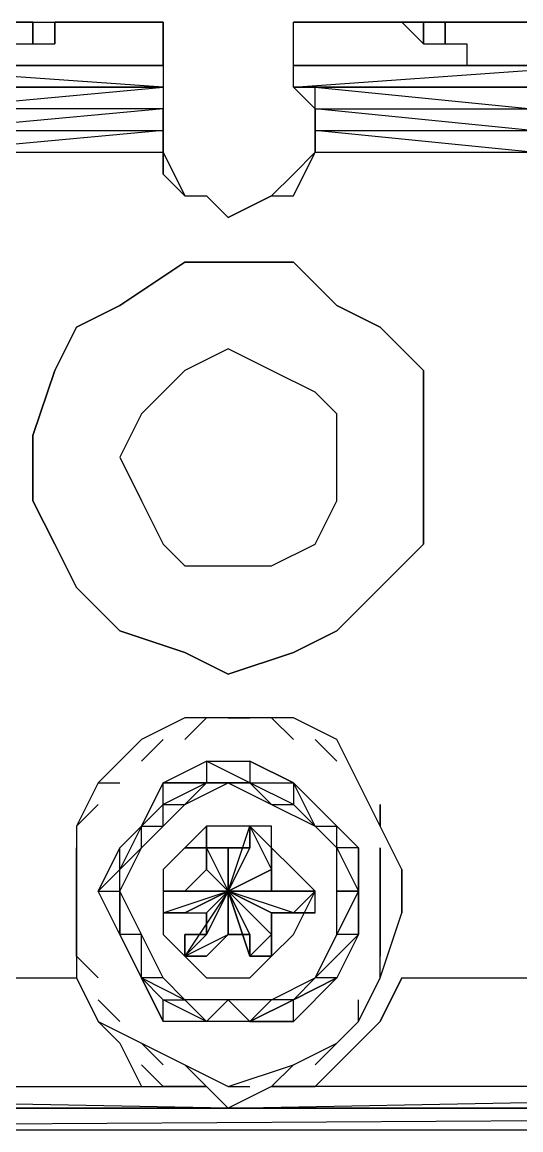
# Model space of a CAD drawing. Extents: x 0 to 75, y 0 to 130.
# Drawn here: x 20.42 to 30.96, y 106.57 to 130 of the extents above; entities that cross this region are included whole.
import ezdxf

# ---------------------------------------------------------------- set-up
doc = ezdxf.new("R2010")
doc.units = 0

# ---------------------------------------------------------------- blocks, each defined once
blk = doc.blocks.new('ezc100-1')
at = {"extrusion": (0, -2e-16, -1)}
for p, q in [((-23733.842, 27764.329), (-23737.053, 27764.329)), ((-23737.053, 27764.329), (-23733.842, 27764.329)), ((-23733.842, 27763.87), (-23733.842, 27764.329)), ((-23733.842, 27764.329), (-23733.842, 27763.87)), ((-23733.842, 27764.329), (-23733.842, 27763.87)), ((-23733.842, 27763.87), (-23733.842, 27764.329)), ((-23733.842, 27763.87), (-23733.842, 27764.329)), ((-23733.842, 27764.329), (-23733.842, 27763.87)), ((-23733.842, 27764.329), (-23733.842, 27763.87)), ((-23733.842, 27763.87), (-23733.842, 27764.329)), ((-23733.842, 27764.329), (-23733.383, 27764.329)), ((-23733.842, 27764.329), (-23733.383, 27764.329)), ((-23733.383, 27763.87), (-23733.383, 27764.329)), ((-23733.383, 27764.329), (-23733.383, 27763.87)), ((-23733.383, 27763.87), (-23733.383, 27764.329)), ((-23733.383, 27764.329), (-23733.383, 27764.329)), ((-23733.383, 27764.329), (-23733.383, 27763.87)), ((-23733.383, 27763.87), (-23733.383, 27764.329)), ((-23733.383, 27764.329), (-23731.089, 27764.329)), ((-23731.089, 27764.329), (-23733.383, 27764.329)), ((-23733.383, 27764.329), (-23731.089, 27764.329)), ((-23731.089, 27763.411), (-23731.089, 27764.329)), ((-23731.089, 27764.329), (-23731.089, 27763.411)), ((-23728.336, 27763.411), (-23728.336, 27764.329)), ((-23728.336, 27763.411), (-23728.336, 27764.329)), ((-23728.336, 27764.329), (-23726.042, 27764.329)), ((-23728.336, 27764.329), (-23725.584, 27764.329)), ((-23725.584, 27764.329), (-23728.336, 27764.329)), ((-23726.042, 27764.329), (-23725.584, 27763.87)), ((-23725.584, 27764.329), (-23725.584, 27763.87)), ((-23725.584, 27763.87), (-23725.584, 27764.329)), ((-23725.584, 27764.329), (-23725.125, 27764.329)), ((-23725.125, 27764.329), (-23725.584, 27764.329)), ((-23725.125, 27764.329), (-23725.125, 27763.87)), ((-23725.125, 27763.87), (-23725.125, 27764.329)), ((-23725.125, 27763.87), (-23725.125, 27764.329)), ((-23725.125, 27763.87), (-23725.125, 27764.329)), ((-23725.125, 27764.329), (-23725.125, 27763.87)), ((-23725.125, 27763.87), (-23725.125, 27764.329)), ((-23725.125, 27764.329), (-23725.125, 27763.87)), ((-23717.325, 27764.329), (-23725.125, 27764.329)), ((-23725.125, 27764.329), (-23717.325, 27764.329)), ((-23734.301, 27763.87), (-23733.842, 27763.87)), ((-23733.842, 27763.87), (-23733.383, 27763.87)), ((-23725.584, 27763.87), (-23725.125, 27763.87)), ((-23725.125, 27763.87), (-23724.666, 27763.87)), ((-23724.666, 27763.87), (-23724.666, 27763.411)), ((-23737.512, 27763.411), (-23731.089, 27763.411)), ((-23731.089, 27762.952), (-23737.512, 27763.411)), ((-23731.089, 27763.411), (-23737.512, 27763.411)), ((-23737.512, 27763.411), (-23731.089, 27763.411)), ((-23731.089, 27763.411), (-23737.512, 27763.411)), ((-23737.512, 27763.411), (-23731.089, 27763.411)), ((-23731.089, 27763.411), (-23731.089, 27762.952)), ((-23731.089, 27763.411), (-23731.089, 27762.952)), ((-23728.336, 27762.952), (-23728.336, 27763.411)), ((-23728.336, 27762.952), (-23721.913, 27763.411)), ((-23728.336, 27762.952), (-23728.336, 27763.411)), ((-23721.913, 27763.411), (-23728.336, 27763.411)), ((-23728.336, 27763.411), (-23721.913, 27763.411)), ((-23721.913, 27763.411), (-23728.336, 27763.411)), ((-23728.336, 27763.411), (-23721.913, 27763.411)), ((-23721.913, 27763.411), (-23728.336, 27763.411)), ((-23728.336, 27763.411), (-23728.336, 27763.411)), ((-23724.666, 27763.411), (-23724.207, 27763.411)), ((-23724.207, 27763.411), (-23721.913, 27763.411)), ((-23731.089, 27762.952), (-23737.512, 27762.952)), ((-23737.053, 27762.952), (-23731.089, 27762.952)), ((-23736.595, 27762.952), (-23731.089, 27762.952)), ((-23731.089, 27762.952), (-23736.595, 27762.952)), ((-23731.089, 27762.952), (-23736.136, 27762.952)), ((-23736.136, 27762.493), (-23731.089, 27762.952)), ((-23731.089, 27762.952), (-23731.089, 27762.493)), ((-23731.089, 27762.952), (-23731.089, 27762.493)), ((-23731.089, 27762.952), (-23731.089, 27762.952)), ((-23731.089, 27762.952), (-23731.089, 27762.952)), ((-23731.089, 27762.952), (-23731.089, 27762.493)), ((-23727.878, 27762.952), (-23728.336, 27762.952)), ((-23728.336, 27762.952), (-23722.372, 27762.952)), ((-23722.372, 27762.952), (-23728.336, 27762.952)), ((-23728.336, 27762.952), (-23722.831, 27762.952)), ((-23721.913, 27762.952), (-23728.336, 27762.952)), ((-23727.878, 27762.952), (-23728.336, 27762.952)), ((-23727.878, 27762.493), (-23728.336, 27762.952)), ((-23722.831, 27762.952), (-23727.878, 27762.952)), ((-23727.878, 27762.493), (-23727.878, 27762.952)), ((-23722.831, 27762.952), (-23727.878, 27762.952)), ((-23727.878, 27762.952), (-23723.29, 27762.493)), ((-23727.878, 27762.493), (-23727.878, 27762.952)), ((-23731.089, 27762.493), (-23736.136, 27762.035)), ((-23731.089, 27762.493), (-23736.136, 27762.493)), ((-23731.089, 27762.493), (-23731.089, 27762.035)), ((-23731.089, 27762.035), (-23731.089, 27762.493)), ((-23731.089, 27762.493), (-23731.089, 27761.576)), ((-23731.089, 27762.493), (-23731.089, 27761.576)), ((-23727.878, 27762.493), (-23723.29, 27762.493)), ((-23727.878, 27762.493), (-23727.878, 27762.035)), ((-23723.29, 27762.035), (-23727.878, 27762.493)), ((-23727.878, 27762.493), (-23727.878, 27762.035)), ((-23727.878, 27762.035), (-23727.878, 27762.493)), ((-23727.878, 27762.493), (-23727.878, 27761.576)), ((-23727.878, 27761.576), (-23727.878, 27762.493)), ((-23731.089, 27762.035), (-23736.136, 27761.576)), ((-23736.136, 27762.035), (-23731.089, 27762.035)), ((-23731.089, 27761.576), (-23731.089, 27762.035)), ((-23731.089, 27761.576), (-23731.089, 27762.035)), ((-23731.089, 27762.035), (-23731.089, 27761.576)), ((-23723.29, 27761.576), (-23727.878, 27762.035)), ((-23727.878, 27762.035), (-23727.878, 27761.576)), ((-23727.878, 27762.035), (-23723.29, 27762.035)), ((-23727.878, 27761.576), (-23727.878, 27762.035)), ((-23727.878, 27762.035), (-23727.878, 27761.576)), ((-23736.136, 27761.576), (-23731.089, 27761.576)), ((-23731.089, 27761.576), (-23730.63, 27760.658)), ((-23731.089, 27761.117), (-23731.089, 27761.576)), ((-23731.089, 27761.576), (-23731.089, 27761.117)), ((-23728.336, 27761.117), (-23727.878, 27761.576)), ((-23727.878, 27761.576), (-23728.336, 27761.117)), ((-23728.336, 27760.658), (-23727.878, 27761.576)), ((-23727.878, 27761.576), (-23723.29, 27761.576)), ((-23730.63, 27760.658), (-23731.089, 27761.117)), ((-23731.089, 27761.117), (-23730.63, 27760.658)), ((-23728.795, 27760.658), (-23728.336, 27761.117)), ((-23728.336, 27761.117), (-23728.795, 27760.658)), ((-23730.63, 27760.658), (-23730.171, 27760.658)), ((-23730.171, 27760.658), (-23729.713, 27760.199)), ((-23730.171, 27760.658), (-23729.713, 27760.199)), ((-23729.713, 27760.199), (-23730.171, 27760.658)), ((-23730.171, 27760.658), (-23729.713, 27760.199)), ((-23729.713, 27760.199), (-23728.795, 27760.658)), ((-23729.713, 27760.199), (-23728.795, 27760.658)), ((-23728.795, 27760.658), (-23729.713, 27760.199)), ((-23729.713, 27760.199), (-23728.795, 27760.658)), ((-23728.795, 27760.658), (-23728.336, 27760.658)), ((-23732.007, 27758.337), (-23730.63, 27759.255)), ((-23730.63, 27759.255), (-23732.007, 27758.337)), ((-23730.63, 27759.255), (-23729.713, 27759.255)), ((-23729.713, 27759.255), (-23730.63, 27759.255)), ((-23729.713, 27759.255), (-23728.336, 27759.255)), ((-23728.336, 27759.255), (-23729.713, 27759.255)), ((-23728.336, 27759.255), (-23727.419, 27758.337)), ((-23727.419, 27758.337), (-23728.336, 27759.255)), ((-23732.924, 27757.878), (-23732.007, 27758.337)), ((-23732.007, 27758.337), (-23732.924, 27757.878)), ((-23727.419, 27758.337), (-23726.501, 27757.878)), ((-23726.501, 27757.878), (-23727.419, 27758.337)), ((-23733.383, 27756.961), (-23732.924, 27757.878)), ((-23732.924, 27757.878), (-23733.383, 27756.961)), ((-23726.501, 27757.878), (-23725.584, 27756.961)), ((-23725.584, 27756.961), (-23726.501, 27757.878)), ((-23729.713, 27757.42), (-23730.63, 27756.961)), ((-23729.713, 27757.42), (-23730.63, 27756.961)), ((-23728.795, 27756.961), (-23729.713, 27757.42)), ((-23728.795, 27756.961), (-23729.713, 27757.42)), ((-23733.842, 27755.585), (-23733.383, 27756.961)), ((-23733.383, 27756.961), (-23733.842, 27755.585)), ((-23730.63, 27756.961), (-23731.089, 27756.502)), ((-23730.63, 27756.961), (-23731.089, 27756.502)), ((-23727.878, 27756.502), (-23728.795, 27756.961)), ((-23727.878, 27756.502), (-23728.795, 27756.961)), ((-23725.584, 27756.961), (-23725.584, 27755.585)), ((-23725.584, 27755.585), (-23725.584, 27756.961)), ((-23731.089, 27756.502), (-23731.548, 27756.043)), ((-23731.089, 27756.502), (-23731.548, 27756.043)), ((-23727.419, 27756.043), (-23727.878, 27756.502)), ((-23727.419, 27756.043), (-23727.878, 27756.502)), ((-23731.548, 27756.043), (-23732.007, 27755.126)), ((-23731.548, 27756.043), (-23732.007, 27755.126)), ((-23727.419, 27755.126), (-23727.419, 27756.043)), ((-23727.419, 27755.126), (-23727.419, 27756.043)), ((-23733.842, 27754.208), (-23733.842, 27755.585)), ((-23733.842, 27755.585), (-23733.842, 27754.208)), ((-23725.584, 27755.585), (-23725.584, 27754.208)), ((-23725.584, 27754.208), (-23725.584, 27755.585)), ((-23725.584, 27755.585), (-23725.584, 27754.208)), ((-23725.584, 27754.208), (-23725.584, 27755.585)), ((-23725.584, 27755.585), (-23725.584, 27755.585)), ((-23725.584, 27755.585), (-23725.584, 27754.208)), ((-23725.584, 27754.208), (-23725.584, 27755.585)), ((-23732.007, 27755.126), (-23731.548, 27754.208)), ((-23732.007, 27755.126), (-23731.548, 27754.208)), ((-23727.419, 27754.208), (-23727.419, 27755.126)), ((-23727.419, 27754.208), (-23727.419, 27755.126)), ((-23733.383, 27753.291), (-23733.842, 27754.208)), ((-23733.842, 27754.208), (-23733.383, 27753.291)), ((-23731.548, 27754.208), (-23731.089, 27753.291)), ((-23731.548, 27754.208), (-23731.089, 27753.291)), ((-23727.878, 27753.291), (-23727.419, 27754.208)), ((-23727.878, 27753.291), (-23727.419, 27754.208)), ((-23725.584, 27754.208), (-23725.584, 27753.291)), ((-23725.584, 27753.291), (-23725.584, 27754.208)), ((-23732.924, 27752.373), (-23733.383, 27753.291)), ((-23733.383, 27753.291), (-23732.924, 27752.373)), ((-23731.089, 27753.291), (-23730.63, 27752.832)), ((-23731.089, 27753.291), (-23730.63, 27752.832)), ((-23728.795, 27752.832), (-23727.878, 27753.291)), ((-23728.795, 27752.832), (-23727.878, 27753.291)), ((-23725.584, 27753.291), (-23726.501, 27752.373)), ((-23726.501, 27752.373), (-23725.584, 27753.291)), ((-23730.63, 27752.832), (-23729.713, 27752.832)), ((-23730.63, 27752.832), (-23729.713, 27752.832)), ((-23729.713, 27752.832), (-23728.795, 27752.832)), ((-23729.713, 27752.832), (-23728.795, 27752.832)), ((-23732.007, 27751.455), (-23732.924, 27752.373)), ((-23732.924, 27752.373), (-23732.007, 27751.455)), ((-23726.501, 27752.373), (-23727.419, 27751.455)), ((-23727.419, 27751.455), (-23726.501, 27752.373)), ((-23730.63, 27750.997), (-23732.007, 27751.455)), ((-23732.007, 27751.455), (-23730.63, 27750.997)), ((-23727.419, 27751.455), (-23728.336, 27750.997)), ((-23728.336, 27750.997), (-23727.419, 27751.455)), ((-23729.713, 27750.538), (-23730.63, 27750.997)), ((-23730.63, 27750.997), (-23729.713, 27750.538)), ((-23728.336, 27750.997), (-23729.713, 27750.538)), ((-23729.713, 27750.538), (-23728.336, 27750.997)), ((-23730.63, 27749.62), (-23731.548, 27749.161)), ((-23730.63, 27749.161), (-23730.171, 27749.62)), ((-23729.713, 27749.62), (-23730.63, 27749.62)), ((-23729.713, 27749.62), (-23729.254, 27749.62)), ((-23728.336, 27749.62), (-23729.713, 27749.62)), ((-23728.795, 27749.62), (-23728.336, 27749.161)), ((-23727.419, 27749.161), (-23728.336, 27749.62)), ((-23731.548, 27749.161), (-23732.465, 27748.244)), ((-23731.548, 27748.703), (-23731.089, 27749.161)), ((-23727.878, 27749.161), (-23727.419, 27748.703)), ((-23726.96, 27748.244), (-23727.419, 27749.161)), ((-23731.089, 27748.244), (-23730.171, 27748.703)), ((-23731.089, 27748.244), (-23730.171, 27748.703)), ((-23730.171, 27748.703), (-23729.254, 27748.703)), ((-23730.171, 27748.703), (-23729.254, 27748.703)), ((-23729.254, 27748.244), (-23730.171, 27748.703)), ((-23730.171, 27748.703), (-23730.171, 27748.244)), ((-23729.254, 27748.703), (-23728.336, 27748.244)), ((-23728.336, 27748.244), (-23729.254, 27748.703)), ((-23729.254, 27748.703), (-23729.254, 27748.244)), ((-23732.465, 27748.244), (-23732.924, 27747.326)), ((-23732.465, 27748.244), (-23732.007, 27748.244)), ((-23731.548, 27747.326), (-23731.089, 27748.244)), ((-23731.548, 27747.326), (-23731.089, 27748.244)), ((-23731.089, 27748.244), (-23731.548, 27747.326)), ((-23731.089, 27747.785), (-23731.089, 27748.244)), ((-23731.089, 27748.244), (-23730.171, 27748.244)), ((-23730.171, 27748.244), (-23731.089, 27747.785)), ((-23730.171, 27748.244), (-23731.089, 27748.244)), ((-23730.63, 27747.785), (-23730.171, 27748.244)), ((-23730.63, 27747.785), (-23729.713, 27748.244)), ((-23730.171, 27748.244), (-23729.254, 27748.244)), ((-23729.713, 27748.244), (-23730.171, 27748.244)), ((-23730.171, 27748.244), (-23729.254, 27748.244)), ((-23729.254, 27748.244), (-23729.713, 27748.244)), ((-23729.713, 27748.244), (-23728.795, 27747.785)), ((-23729.254, 27748.244), (-23729.254, 27748.244)), ((-23728.336, 27747.785), (-23729.254, 27748.244)), ((-23729.254, 27748.244), (-23728.795, 27747.785)), ((-23728.336, 27747.785), (-23729.254, 27748.244)), ((-23729.254, 27748.244), (-23728.336, 27748.244)), ((-23728.336, 27748.244), (-23727.419, 27747.326)), ((-23728.336, 27748.244), (-23728.336, 27747.785)), ((-23727.878, 27747.326), (-23728.336, 27748.244)), ((-23727.419, 27747.326), (-23728.336, 27748.244)), ((-23728.336, 27748.244), (-23727.419, 27747.326)), ((-23726.501, 27747.326), (-23726.96, 27748.244)), ((-23732.924, 27747.326), (-23732.465, 27747.785)), ((-23731.548, 27747.326), (-23731.089, 27747.785)), ((-23731.089, 27747.785), (-23731.548, 27747.326)), ((-23731.089, 27747.326), (-23731.089, 27747.785)), ((-23731.089, 27747.785), (-23730.63, 27747.785)), ((-23731.089, 27747.326), (-23730.63, 27747.785)), ((-23728.795, 27747.785), (-23728.336, 27747.785)), ((-23728.795, 27747.785), (-23727.878, 27747.326)), ((-23728.336, 27747.785), (-23727.878, 27747.326)), ((-23726.501, 27747.785), (-23726.501, 27747.326)), ((-23726.501, 27747.326), (-23726.501, 27747.785)), ((-23732.924, 27747.326), (-23732.924, 27746.409)), ((-23732.007, 27746.867), (-23731.548, 27747.326)), ((-23732.007, 27746.867), (-23731.548, 27747.326)), ((-23732.007, 27746.867), (-23731.548, 27747.326)), ((-23731.548, 27747.326), (-23732.007, 27746.409)), ((-23731.548, 27746.867), (-23731.548, 27747.326)), ((-23731.548, 27747.326), (-23731.089, 27747.326)), ((-23731.548, 27746.867), (-23731.089, 27747.326)), ((-23730.171, 27747.326), (-23730.63, 27746.867)), ((-23730.171, 27747.326), (-23730.63, 27746.867)), ((-23730.171, 27747.326), (-23730.63, 27746.867)), ((-23730.171, 27747.326), (-23730.63, 27746.867)), ((-23730.171, 27746.867), (-23730.171, 27747.326)), ((-23730.171, 27746.867), (-23730.171, 27747.326)), ((-23730.171, 27747.326), (-23730.171, 27746.867)), ((-23730.171, 27746.867), (-23730.171, 27747.326)), ((-23729.254, 27747.326), (-23730.171, 27747.326)), ((-23729.254, 27747.326), (-23730.171, 27747.326)), ((-23729.713, 27745.95), (-23729.254, 27747.326)), ((-23729.254, 27747.326), (-23729.254, 27746.867)), ((-23728.795, 27747.326), (-23729.254, 27747.326)), ((-23729.254, 27747.326), (-23728.795, 27746.867)), ((-23728.795, 27747.326), (-23729.254, 27747.326)), ((-23729.254, 27747.326), (-23729.254, 27746.867)), ((-23729.254, 27746.867), (-23729.254, 27747.326)), ((-23729.254, 27747.326), (-23728.795, 27746.409)), ((-23728.795, 27747.326), (-23729.254, 27747.326)), ((-23729.254, 27747.326), (-23729.254, 27746.867)), ((-23728.795, 27746.867), (-23729.254, 27747.326)), ((-23728.795, 27746.867), (-23729.254, 27747.326)), ((-23728.795, 27746.867), (-23728.795, 27747.326)), ((-23728.795, 27746.867), (-23728.795, 27747.326)), ((-23728.795, 27746.867), (-23728.795, 27747.326)), ((-23727.419, 27746.867), (-23727.878, 27747.326)), ((-23727.878, 27747.326), (-23727.419, 27747.326)), ((-23727.878, 27747.326), (-23727.419, 27746.867)), ((-23727.419, 27747.326), (-23726.96, 27746.867)), ((-23727.419, 27747.326), (-23726.96, 27746.867)), ((-23727.419, 27747.326), (-23726.96, 27746.867)), ((-23727.419, 27746.867), (-23727.419, 27747.326)), ((-23727.419, 27747.326), (-23727.419, 27747.326)), ((-23726.042, 27746.409), (-23726.501, 27747.326)), ((-23732.924, 27746.867), (-23732.924, 27744.574)), ((-23732.924, 27744.574), (-23732.924, 27746.867)), ((-23732.924, 27746.867), (-23732.924, 27746.867)), ((-23732.465, 27745.95), (-23732.007, 27746.867)), ((-23732.007, 27746.867), (-23732.465, 27745.95)), ((-23732.465, 27745.95), (-23732.007, 27746.867)), ((-23732.007, 27746.409), (-23732.007, 27746.867)), ((-23732.007, 27746.409), (-23731.548, 27746.867)), ((-23732.007, 27745.95), (-23731.548, 27746.867)), ((-23730.63, 27746.867), (-23731.089, 27746.409)), ((-23730.63, 27746.867), (-23731.089, 27746.409)), ((-23730.63, 27746.867), (-23730.171, 27746.867)), ((-23730.171, 27746.867), (-23730.63, 27746.867)), ((-23730.63, 27746.867), (-23730.171, 27746.867)), ((-23730.171, 27746.867), (-23730.63, 27746.867)), ((-23730.63, 27746.867), (-23730.63, 27746.867)), ((-23730.63, 27746.867), (-23730.171, 27746.867)), ((-23730.171, 27746.867), (-23729.713, 27746.867)), ((-23730.171, 27746.867), (-23729.713, 27745.95)), ((-23729.713, 27746.867), (-23730.171, 27746.867)), ((-23730.171, 27746.409), (-23730.171, 27746.867)), ((-23730.171, 27746.867), (-23730.171, 27746.409)), ((-23729.713, 27746.867), (-23730.171, 27746.867)), ((-23730.171, 27746.867), (-23729.713, 27746.867)), ((-23729.713, 27746.867), (-23730.171, 27746.867)), ((-23730.171, 27746.867), (-23730.171, 27746.409)), ((-23729.713, 27746.867), (-23729.713, 27745.95)), ((-23729.713, 27745.95), (-23729.713, 27746.867)), ((-23729.254, 27746.867), (-23729.713, 27745.95)), ((-23729.713, 27745.95), (-23729.254, 27746.867)), ((-23729.254, 27746.867), (-23729.713, 27745.95)), ((-23729.713, 27745.95), (-23729.254, 27746.867)), ((-23729.254, 27746.867), (-23729.713, 27745.95)), ((-23729.713, 27746.867), (-23729.713, 27746.867)), ((-23729.254, 27746.867), (-23729.713, 27746.867)), ((-23729.713, 27746.867), (-23729.254, 27746.867)), ((-23729.254, 27746.867), (-23729.713, 27746.867)), ((-23729.254, 27746.867), (-23729.254, 27746.867)), ((-23728.795, 27746.867), (-23728.795, 27746.409)), ((-23728.795, 27746.409), (-23728.795, 27746.867)), ((-23728.795, 27746.409), (-23728.795, 27746.867)), ((-23728.336, 27746.409), (-23728.795, 27746.867)), ((-23728.336, 27746.409), (-23728.795, 27746.867)), ((-23727.419, 27745.95), (-23727.419, 27746.867)), ((-23726.96, 27746.867), (-23727.419, 27746.867)), ((-23727.419, 27746.867), (-23726.96, 27745.95)), ((-23726.96, 27746.867), (-23726.96, 27745.95)), ((-23726.96, 27746.867), (-23726.96, 27745.95)), ((-23726.96, 27745.95), (-23726.96, 27746.867)), ((-23726.501, 27744.574), (-23726.501, 27746.867)), ((-23726.501, 27746.867), (-23726.501, 27744.574)), ((-23726.501, 27744.574), (-23726.501, 27746.867)), ((-23732.924, 27746.409), (-23732.924, 27745.491)), ((-23732.924, 27746.409), (-23732.924, 27745.491)), ((-23732.007, 27746.409), (-23732.465, 27745.95)), ((-23732.007, 27745.95), (-23732.007, 27746.409)), ((-23732.007, 27745.95), (-23732.007, 27746.409)), ((-23731.089, 27746.409), (-23731.089, 27745.95)), ((-23731.089, 27746.409), (-23731.089, 27745.95)), ((-23730.171, 27746.409), (-23730.63, 27745.95)), ((-23730.171, 27746.409), (-23730.63, 27745.95)), ((-23730.171, 27746.409), (-23730.63, 27745.95)), ((-23729.713, 27745.95), (-23730.171, 27746.409)), ((-23729.713, 27745.95), (-23728.795, 27746.409)), ((-23728.795, 27746.409), (-23729.713, 27745.95)), ((-23728.795, 27746.409), (-23729.713, 27745.95)), ((-23728.795, 27745.95), (-23728.795, 27746.409)), ((-23728.795, 27746.409), (-23728.795, 27745.95)), ((-23728.795, 27745.95), (-23728.795, 27746.409)), ((-23727.878, 27745.95), (-23728.336, 27746.409)), ((-23727.878, 27745.95), (-23728.336, 27746.409)), ((-23726.042, 27746.409), (-23726.042, 27745.491)), ((-23726.042, 27746.409), (-23726.042, 27745.491)), ((-23726.042, 27745.491), (-23726.042, 27746.409)), ((-23732.007, 27745.032), (-23732.465, 27745.95)), ((-23732.465, 27745.95), (-23732.007, 27745.95)), ((-23732.007, 27745.032), (-23732.465, 27745.95)), ((-23732.465, 27745.95), (-23732.007, 27745.95)), ((-23731.548, 27745.032), (-23732.007, 27745.95)), ((-23732.007, 27745.95), (-23732.007, 27745.032)), ((-23732.007, 27745.95), (-23732.007, 27745.032)), ((-23732.007, 27745.032), (-23732.007, 27745.95)), ((-23731.089, 27745.491), (-23729.713, 27745.95)), ((-23731.089, 27745.95), (-23730.63, 27745.95)), ((-23730.63, 27745.95), (-23731.089, 27745.95)), ((-23731.089, 27745.95), (-23730.63, 27745.95)), ((-23730.63, 27745.95), (-23731.089, 27745.95)), ((-23731.089, 27745.95), (-23731.089, 27745.95)), ((-23729.713, 27745.95), (-23731.089, 27745.95)), ((-23731.089, 27745.95), (-23730.63, 27745.95)), ((-23730.63, 27745.95), (-23731.089, 27745.95)), ((-23731.089, 27745.95), (-23731.089, 27745.491)), ((-23730.63, 27745.95), (-23731.089, 27745.95)), ((-23731.089, 27745.95), (-23731.089, 27745.032)), ((-23731.089, 27745.95), (-23731.089, 27745.032)), ((-23730.63, 27745.491), (-23729.713, 27745.95)), ((-23729.713, 27745.95), (-23730.63, 27744.574)), ((-23729.713, 27745.95), (-23730.63, 27745.491)), ((-23730.63, 27745.95), (-23729.713, 27745.95)), ((-23730.63, 27745.95), (-23729.713, 27745.95)), ((-23730.171, 27745.032), (-23729.713, 27745.95)), ((-23729.713, 27745.95), (-23730.171, 27745.032)), ((-23730.171, 27745.491), (-23729.713, 27745.95)), ((-23729.713, 27745.95), (-23730.171, 27745.032)), ((-23729.713, 27745.032), (-23729.713, 27745.95)), ((-23729.254, 27744.574), (-23729.713, 27745.95)), ((-23729.713, 27745.95), (-23729.254, 27744.574)), ((-23729.713, 27745.032), (-23729.713, 27745.95)), ((-23729.713, 27745.95), (-23729.254, 27745.032)), ((-23729.254, 27745.032), (-23729.713, 27745.95)), ((-23729.713, 27745.95), (-23729.254, 27744.574)), ((-23729.254, 27744.574), (-23729.713, 27745.95)), ((-23729.713, 27745.95), (-23728.795, 27745.032)), ((-23728.795, 27745.032), (-23729.713, 27745.95)), ((-23729.713, 27745.95), (-23729.713, 27745.032)), ((-23729.713, 27745.95), (-23728.795, 27745.491)), ((-23728.795, 27745.491), (-23729.713, 27745.95)), ((-23728.795, 27745.491), (-23729.713, 27745.95)), ((-23728.336, 27745.491), (-23729.713, 27745.95)), ((-23729.713, 27745.95), (-23729.713, 27745.95)), ((-23728.795, 27745.95), (-23729.713, 27745.95)), ((-23729.713, 27745.95), (-23728.795, 27745.95)), ((-23728.336, 27745.95), (-23729.713, 27745.95)), ((-23729.713, 27745.95), (-23727.878, 27745.95)), ((-23728.795, 27745.95), (-23728.795, 27745.95)), ((-23728.795, 27745.95), (-23728.336, 27745.95)), ((-23728.336, 27745.95), (-23728.795, 27745.95)), ((-23728.336, 27745.95), (-23728.795, 27745.95)), ((-23727.878, 27745.95), (-23728.336, 27745.491)), ((-23728.336, 27745.95), (-23727.878, 27745.95)), ((-23727.878, 27745.95), (-23728.336, 27745.95)), ((-23728.336, 27745.95), (-23728.336, 27745.95)), ((-23727.878, 27745.95), (-23728.336, 27745.95)), ((-23728.336, 27745.95), (-23727.878, 27745.95)), ((-23727.878, 27745.95), (-23728.336, 27745.95)), ((-23727.878, 27745.95), (-23728.336, 27745.95)), ((-23728.336, 27745.032), (-23727.878, 27745.95)), ((-23728.336, 27745.032), (-23727.878, 27745.95)), ((-23727.878, 27745.491), (-23727.878, 27745.95)), ((-23726.96, 27745.95), (-23727.419, 27745.95)), ((-23727.419, 27745.032), (-23727.419, 27745.95)), ((-23727.419, 27745.95), (-23726.96, 27745.95)), ((-23726.96, 27745.95), (-23727.419, 27745.032)), ((-23727.419, 27745.032), (-23726.96, 27745.95)), ((-23726.96, 27745.95), (-23726.96, 27745.032)), ((-23726.96, 27745.032), (-23726.96, 27745.95)), ((-23726.96, 27745.95), (-23726.96, 27745.032)), ((-23732.924, 27745.491), (-23732.924, 27744.115)), ((-23730.63, 27745.491), (-23731.089, 27745.491)), ((-23731.089, 27745.491), (-23730.63, 27745.491)), ((-23730.63, 27745.491), (-23731.089, 27745.491)), ((-23731.089, 27745.491), (-23730.63, 27745.491)), ((-23730.63, 27745.491), (-23730.171, 27745.491)), ((-23730.63, 27745.491), (-23730.171, 27745.491)), ((-23730.63, 27745.491), (-23730.171, 27745.491)), ((-23730.171, 27745.032), (-23730.171, 27745.491)), ((-23730.171, 27745.491), (-23730.171, 27745.032)), ((-23730.171, 27745.491), (-23730.171, 27745.032)), ((-23728.795, 27745.491), (-23728.795, 27745.032)), ((-23728.795, 27745.032), (-23728.795, 27745.491)), ((-23728.336, 27745.491), (-23728.795, 27745.491)), ((-23728.795, 27745.491), (-23728.336, 27745.491)), ((-23728.795, 27745.032), (-23728.795, 27745.491)), ((-23728.795, 27745.491), (-23728.336, 27745.491)), ((-23728.336, 27745.491), (-23727.878, 27745.491)), ((-23727.878, 27745.491), (-23728.336, 27745.491)), ((-23728.336, 27745.491), (-23728.336, 27745.491)), ((-23728.336, 27745.491), (-23727.878, 27745.491)), ((-23728.336, 27745.491), (-23727.878, 27745.491)), ((-23726.501, 27744.115), (-23726.042, 27745.491)), ((-23731.548, 27744.115), (-23732.007, 27745.032)), ((-23731.548, 27744.115), (-23732.007, 27745.032)), ((-23731.548, 27745.032), (-23732.007, 27745.032)), ((-23732.007, 27745.032), (-23731.548, 27744.115)), ((-23731.089, 27744.115), (-23731.548, 27745.032)), ((-23731.548, 27744.115), (-23731.548, 27745.032)), ((-23731.089, 27745.032), (-23730.63, 27744.574)), ((-23731.089, 27745.032), (-23730.63, 27744.574)), ((-23730.63, 27745.032), (-23730.63, 27744.574)), ((-23730.63, 27744.574), (-23730.63, 27745.032)), ((-23730.63, 27744.574), (-23729.713, 27745.032)), ((-23730.171, 27745.032), (-23730.63, 27744.574)), ((-23730.63, 27744.574), (-23730.63, 27745.032)), ((-23730.63, 27745.032), (-23730.171, 27745.032)), ((-23730.171, 27745.032), (-23730.63, 27744.574)), ((-23730.171, 27745.032), (-23730.63, 27745.032)), ((-23730.171, 27745.032), (-23730.63, 27744.574)), ((-23729.713, 27745.032), (-23730.171, 27744.574)), ((-23730.171, 27744.574), (-23729.713, 27745.032)), ((-23730.171, 27744.574), (-23729.713, 27745.032)), ((-23729.254, 27745.032), (-23729.713, 27745.032)), ((-23729.713, 27745.032), (-23729.254, 27745.032)), ((-23729.713, 27745.032), (-23729.254, 27745.032)), ((-23729.254, 27744.574), (-23728.795, 27745.032)), ((-23728.795, 27745.032), (-23729.254, 27744.574)), ((-23729.254, 27744.574), (-23729.254, 27745.032)), ((-23729.254, 27745.032), (-23729.254, 27744.574)), ((-23729.254, 27745.032), (-23729.254, 27744.574)), ((-23728.795, 27744.574), (-23728.795, 27745.032)), ((-23728.795, 27745.032), (-23728.795, 27744.574)), ((-23728.795, 27745.032), (-23728.795, 27744.574)), ((-23728.795, 27744.574), (-23728.795, 27745.032)), ((-23728.795, 27744.574), (-23728.795, 27745.032)), ((-23728.795, 27744.574), (-23728.336, 27745.032)), ((-23728.795, 27744.574), (-23728.336, 27745.032)), ((-23727.878, 27744.115), (-23727.419, 27745.032)), ((-23727.419, 27745.032), (-23727.878, 27744.115)), ((-23727.878, 27744.115), (-23727.419, 27745.032)), ((-23727.878, 27744.115), (-23726.96, 27745.032)), ((-23726.96, 27745.032), (-23727.419, 27744.115)), ((-23726.96, 27745.032), (-23727.419, 27744.115)), ((-23726.96, 27745.032), (-23727.419, 27745.032)), ((-23726.96, 27745.032), (-23726.96, 27745.032)), ((-23732.924, 27744.574), (-23732.465, 27744.115)), ((-23730.171, 27744.574), (-23730.63, 27744.574)), ((-23730.63, 27744.574), (-23730.171, 27744.574)), ((-23730.63, 27744.574), (-23730.171, 27744.574)), ((-23730.63, 27744.574), (-23730.171, 27744.115)), ((-23730.63, 27744.574), (-23730.171, 27744.115)), ((-23729.254, 27744.574), (-23729.254, 27744.574)), ((-23728.795, 27744.574), (-23729.254, 27744.574)), ((-23729.254, 27744.574), (-23728.795, 27744.574)), ((-23729.254, 27744.574), (-23728.795, 27744.574)), ((-23729.254, 27744.115), (-23728.795, 27744.574)), ((-23729.254, 27744.115), (-23728.795, 27744.574)), ((-23728.795, 27744.574), (-23728.795, 27744.574)), ((-23726.501, 27744.115), (-23726.501, 27744.574)), ((-23754.487, 27744.115), (-23732.924, 27744.115)), ((-23754.487, 27744.115), (-23732.924, 27744.115)), ((-23732.924, 27744.115), (-23732.465, 27743.197)), ((-23732.924, 27744.115), (-23732.465, 27743.197)), ((-23732.924, 27744.115), (-23732.465, 27743.197)), ((-23731.089, 27743.197), (-23731.548, 27744.115)), ((-23731.548, 27744.115), (-23731.548, 27744.115)), ((-23731.089, 27743.656), (-23731.548, 27744.115)), ((-23731.548, 27744.115), (-23730.63, 27743.656)), ((-23731.089, 27744.115), (-23731.548, 27744.115)), ((-23731.548, 27744.115), (-23731.089, 27743.197)), ((-23731.089, 27743.197), (-23731.548, 27744.115)), ((-23731.548, 27744.115), (-23731.089, 27743.656)), ((-23730.63, 27743.656), (-23731.089, 27744.115)), ((-23730.171, 27744.115), (-23729.254, 27744.115)), ((-23730.171, 27744.115), (-23729.254, 27744.115)), ((-23728.795, 27743.656), (-23727.878, 27744.115)), ((-23727.419, 27744.115), (-23728.336, 27743.197)), ((-23727.878, 27744.115), (-23728.336, 27743.656)), ((-23727.419, 27744.115), (-23728.336, 27743.656)), ((-23728.336, 27743.656), (-23727.878, 27744.115)), ((-23727.419, 27744.115), (-23728.336, 27743.197)), ((-23728.336, 27743.656), (-23727.419, 27744.115)), ((-23727.419, 27744.115), (-23727.878, 27744.115)), ((-23727.419, 27744.115), (-23727.419, 27744.115)), ((-23726.96, 27743.197), (-23726.501, 27744.115)), ((-23726.501, 27743.197), (-23726.042, 27744.115)), ((-23726.042, 27744.115), (-23726.501, 27743.197)), ((-23726.501, 27743.197), (-23726.042, 27744.115)), ((-23726.042, 27744.115), (-23708.149, 27744.115)), ((-23726.042, 27744.115), (-23708.149, 27744.115)), ((-23732.465, 27743.656), (-23732.007, 27743.197)), ((-23731.089, 27743.197), (-23731.089, 27743.656)), ((-23730.171, 27743.197), (-23731.089, 27743.656)), ((-23731.089, 27743.656), (-23730.63, 27743.656)), ((-23729.713, 27743.656), (-23730.63, 27743.656)), ((-23730.63, 27743.656), (-23730.171, 27743.197)), ((-23730.63, 27743.656), (-23730.171, 27743.197)), ((-23730.63, 27743.656), (-23730.63, 27743.656)), ((-23730.171, 27743.197), (-23729.713, 27743.656)), ((-23728.795, 27743.656), (-23729.713, 27743.656)), ((-23729.713, 27743.656), (-23729.254, 27743.197)), ((-23729.254, 27743.197), (-23728.336, 27743.656)), ((-23728.336, 27743.656), (-23729.254, 27743.197)), ((-23729.254, 27743.197), (-23728.795, 27743.656)), ((-23728.336, 27743.656), (-23728.795, 27743.656)), ((-23728.336, 27743.197), (-23728.336, 27743.656)), ((-23726.96, 27743.197), (-23726.96, 27743.656)), ((-23732.465, 27743.197), (-23732.007, 27742.738)), ((-23732.465, 27743.197), (-23731.548, 27742.738)), ((-23730.171, 27743.197), (-23731.089, 27743.197)), ((-23730.171, 27743.197), (-23731.089, 27743.197)), ((-23729.254, 27743.197), (-23730.171, 27743.197)), ((-23729.254, 27743.197), (-23730.171, 27743.197)), ((-23728.336, 27743.197), (-23729.254, 27743.197)), ((-23729.254, 27743.197), (-23728.336, 27743.197)), ((-23728.336, 27743.197), (-23729.254, 27743.197)), ((-23727.419, 27742.738), (-23726.96, 27743.197)), ((-23726.96, 27742.738), (-23726.501, 27743.197)), ((-23726.96, 27742.738), (-23726.501, 27743.197)), ((-23732.007, 27742.738), (-23731.548, 27741.821)), ((-23731.548, 27742.738), (-23731.089, 27742.28)), ((-23731.548, 27742.738), (-23730.63, 27742.28)), ((-23728.336, 27742.28), (-23727.419, 27742.738)), ((-23727.878, 27741.821), (-23726.96, 27742.738)), ((-23727.878, 27742.28), (-23727.419, 27742.738)), ((-23731.548, 27742.28), (-23731.089, 27741.821)), ((-23730.63, 27742.28), (-23730.171, 27741.821)), ((-23730.63, 27742.28), (-23729.713, 27741.821)), ((-23729.713, 27741.821), (-23728.336, 27742.28)), ((-23728.795, 27741.821), (-23728.336, 27742.28)), ((-23727.878, 27741.821), (-23727.419, 27742.28)), ((-23729.713, 27741.362), (-23754.487, 27741.821)), ((-23754.487, 27741.821), (-23730.171, 27741.821)), ((-23731.548, 27741.821), (-23731.089, 27741.821)), ((-23731.089, 27741.821), (-23730.171, 27741.821)), ((-23730.171, 27741.821), (-23731.089, 27741.821)), ((-23731.089, 27741.821), (-23731.089, 27741.821)), ((-23731.089, 27741.821), (-23730.171, 27741.821)), ((-23730.171, 27741.821), (-23729.713, 27741.362)), ((-23728.795, 27741.821), (-23729.713, 27741.362)), ((-23729.713, 27741.362), (-23705.397, 27741.821)), ((-23729.713, 27741.821), (-23729.254, 27741.821)), ((-23705.397, 27741.821), (-23728.795, 27741.821)), ((-23728.795, 27741.821), (-23728.336, 27741.821)), ((-23728.336, 27741.821), (-23728.795, 27741.821)), ((-23728.795, 27741.821), (-23728.336, 27741.821)), ((-23728.336, 27741.821), (-23727.878, 27741.821)), ((-23728.336, 27741.821), (-23728.336, 27741.821)), ((-23729.713, 27741.362), (-23754.487, 27741.362)), ((-23754.487, 27741.362), (-23679.677, 27741.362)), ((-23679.677, 27741.362), (-23754.487, 27740.903)), ((-23754.487, 27741.362), (-23679.677, 27741.362)), ((-23679.677, 27741.362), (-23754.487, 27741.362)), ((-23754.487, 27741.362), (-23704.479, 27741.362)), ((-23730.171, 27741.362), (-23729.254, 27741.362)), ((-23704.479, 27741.362), (-23729.713, 27741.362)), ((-23754.487, 27740.903), (-23679.677, 27740.903))]:
    blk.add_line(p, q, dxfattribs=at)

msp = doc.modelspace()

# ---------------------------------------------------------------- block references
msp.add_blockref('ezc100-1', (23754.487, -27634.329))

doc.saveas('drawing.dxf')
